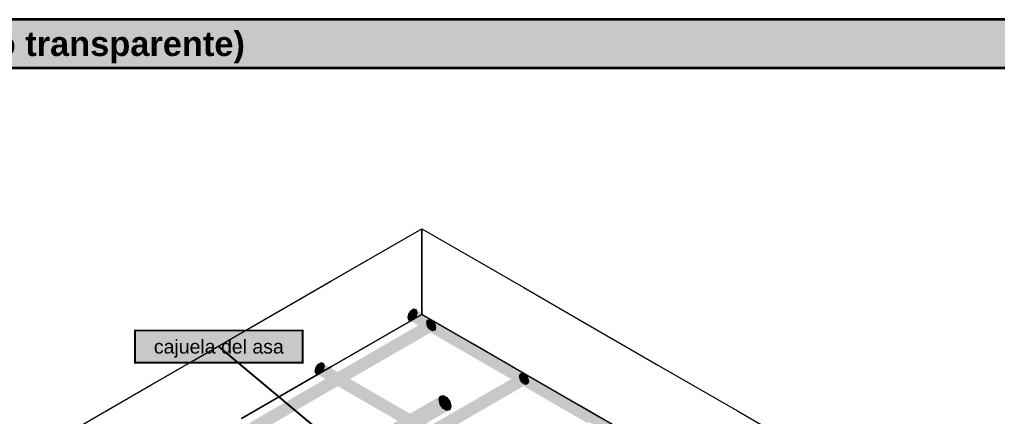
# Model space of a CAD drawing. Header units: metres. Extents: x 0 to 8.41, y 0 to 5.94.
# Drawn here: x 5.545 to 7.369, y 2.63 to 3.37 of the extents above; entities that cross this region are included whole.
import ezdxf
from ezdxf.enums import TextEntityAlignment as Align

# ---------------------------------------------------------------- set-up
doc = ezdxf.new("R2010")
doc.units = ezdxf.units.M
doc.header["$LTSCALE"] = 0.25
for name, color, linetype, lineweight in [('ISO-3D', 7, 'CONTINUOUS', 13), ('ISO-3D-ARISTAS', 250, 'CONTINUOUS', 13), ('PANEL-FONDO', 5, 'CONTINUOUS', 13), ('TITULOS', 160, 'CONTINUOUS', 35)]:
    doc.layers.add(name, color=color, linetype=linetype, lineweight=lineweight)
doc.layers.add('LLAMADAS-NUM', color=30, linetype='CONTINUOUS', lineweight=25, true_color=0xc05014)
doc.layers.add('PANEL', color=5, linetype='CONTINUOUS', lineweight=35, true_color=0x1f4e79)
doc.styles.get("Standard").update_dxf_attribs({"font": 'arial.ttf'})
doc.styles.add('TITULOS', font='arialbd.ttf')

msp = doc.modelspace()

# ---------------------------------------------------------------- linework, layer by layer
at = {"layer": 'ISO-3D', "true_color": 0x643f2a}
for points in [[(6.2777, 2.8191), (6.2802, 2.8296), (6.2751, 2.8266)], [(6.2777, 2.8191), (6.2844, 2.8285), (6.2802, 2.8296)], [(6.2777, 2.8191), (6.2859, 2.8238), (6.2844, 2.8285)], [(6.2777, 2.8191), (6.271, 2.8208), (6.2694, 2.8143)], [(6.2777, 2.8191), (6.2694, 2.8143), (6.271, 2.8096)], [(6.2777, 2.8191), (6.2751, 2.8266), (6.271, 2.8208)], [(6.2777, 2.8191), (6.271, 2.8096), (6.2751, 2.8085)], [(6.2777, 2.8191), (6.2751, 2.8085), (6.2802, 2.8115)], [(6.2777, 2.8191), (6.2844, 2.8173), (6.2859, 2.8238)], [(6.2777, 2.8191), (6.2802, 2.8115), (6.2844, 2.8173)], [(6.1045, 2.7191), (6.0978, 2.7208), (6.0962, 2.7143)], [(6.1045, 2.7191), (6.0962, 2.7143), (6.0978, 2.7096)], [(6.1045, 2.7191), (6.1019, 2.7266), (6.0978, 2.7208)], [(6.1045, 2.7191), (6.0978, 2.7096), (6.1019, 2.7085)], [(6.1045, 2.7191), (6.107, 2.7296), (6.1019, 2.7266)], [(6.1045, 2.7191), (6.1019, 2.7085), (6.107, 2.7115)], [(6.1045, 2.7191), (6.1111, 2.7285), (6.107, 2.7296)], [(6.1045, 2.7191), (6.1127, 2.7238), (6.1111, 2.7285)], [(6.1045, 2.7191), (6.1111, 2.7173), (6.1127, 2.7238)], [(6.1045, 2.7191), (6.107, 2.7115), (6.1111, 2.7173)]]:
    msp.add_solid(points, dxfattribs=at)
at = {"layer": 'ISO-3D', "true_color": 0x7c4f34}
for points in [[(6.3628, 2.7819), (6.3577, 2.7789), (6.2802, 2.8296), (6.2751, 2.8266)], [(6.3098, 2.8105), (6.3149, 2.8076), (6.2272, 2.7628), (6.2323, 2.7599)], [(6.3577, 2.7608), (6.3628, 2.7638), (6.2751, 2.8085), (6.2802, 2.8115)], [(6.3149, 2.7895), (6.3098, 2.7924), (6.2323, 2.7418), (6.2272, 2.7447)], [(6.4454, 2.7342), (6.4403, 2.7313), (6.3628, 2.7819), (6.3577, 2.7789)], [(6.2272, 2.7628), (6.2323, 2.7599), (6.1446, 2.7151), (6.1497, 2.7122)], [(6.4403, 2.7131), (6.4454, 2.7161), (6.3577, 2.7608), (6.3628, 2.7638)], [(6.2323, 2.7418), (6.2272, 2.7447), (6.1497, 2.6941), (6.1446, 2.697)], [(6.1896, 2.6819), (6.1845, 2.6789), (6.107, 2.7296), (6.1019, 2.7266)], [(6.528, 2.6865), (6.5229, 2.6836), (6.4454, 2.7342), (6.4403, 2.7313)], [(6.1446, 2.7151), (6.1497, 2.7122), (6.062, 2.6675), (6.0671, 2.6645)], [(6.1845, 2.6608), (6.1896, 2.6638), (6.1019, 2.7085), (6.107, 2.7115)], [(6.483, 2.7105), (6.4881, 2.7076), (6.4004, 2.6628), (6.4055, 2.6599)], [(6.5229, 2.6654), (6.528, 2.6684), (6.4403, 2.7131), (6.4454, 2.7161)], [(6.1497, 2.6941), (6.1446, 2.697), (6.0671, 2.6464), (6.062, 2.6493)], [(6.2722, 2.6342), (6.2671, 2.6313), (6.1896, 2.6819), (6.1845, 2.6789)], [(6.4881, 2.6895), (6.483, 2.6924), (6.4055, 2.6418), (6.4004, 2.6447)], [(6.6107, 2.6388), (6.6056, 2.6359), (6.528, 2.6865), (6.5229, 2.6836)], [(6.062, 2.6675), (6.0671, 2.6645), (5.9793, 2.6198), (5.9844, 2.6168)], [(6.2671, 2.6131), (6.2722, 2.6161), (6.1845, 2.6608), (6.1896, 2.6638)], [(6.6056, 2.6178), (6.6107, 2.6207), (6.5229, 2.6654), (6.528, 2.6684)], [(6.0671, 2.6464), (6.062, 2.6493), (5.9844, 2.5987), (5.9793, 2.6016)], [(6.4004, 2.6628), (6.4055, 2.6599), (6.3178, 2.6151), (6.3229, 2.6122)], [(6.3548, 2.5865), (6.3497, 2.5836), (6.2722, 2.6342), (6.2671, 2.6313)], [(6.4055, 2.6418), (6.4004, 2.6447), (6.3229, 2.5941), (6.3178, 2.597)], [(6.6933, 2.5911), (6.6882, 2.5882), (6.6107, 2.6388), (6.6056, 2.6359)]]:
    msp.add_solid(points, dxfattribs=at)
at = {"layer": 'ISO-3D', "true_color": 0x603d28}
for points in [[(6.367, 2.7808), (6.3628, 2.7819), (6.2844, 2.8285), (6.2802, 2.8296)], [(6.3685, 2.7761), (6.367, 2.7808), (6.2859, 2.8238), (6.2844, 2.8285)], [(6.352, 2.7666), (6.3536, 2.7619), (6.2694, 2.8143), (6.271, 2.8096)], [(6.3536, 2.7619), (6.3577, 2.7608), (6.271, 2.8096), (6.2751, 2.8085)], [(6.4496, 2.7331), (6.4454, 2.7342), (6.367, 2.7808), (6.3628, 2.7819)], [(6.4511, 2.7284), (6.4496, 2.7331), (6.3685, 2.7761), (6.367, 2.7808)], [(6.4346, 2.7189), (6.4362, 2.7142), (6.352, 2.7666), (6.3536, 2.7619)], [(6.4362, 2.7142), (6.4403, 2.7131), (6.3536, 2.7619), (6.3577, 2.7608)], [(6.1938, 2.6808), (6.1896, 2.6819), (6.1111, 2.7285), (6.107, 2.7296)], [(6.1953, 2.6761), (6.1938, 2.6808), (6.1127, 2.7238), (6.1111, 2.7285)], [(6.5172, 2.6712), (6.5188, 2.6665), (6.4346, 2.7189), (6.4362, 2.7142)], [(6.5322, 2.6854), (6.528, 2.6865), (6.4496, 2.7331), (6.4454, 2.7342)], [(6.5337, 2.6807), (6.5322, 2.6854), (6.4511, 2.7284), (6.4496, 2.7331)], [(6.1788, 2.6666), (6.1804, 2.6619), (6.0962, 2.7143), (6.0978, 2.7096)], [(6.1804, 2.6619), (6.1845, 2.6608), (6.0978, 2.7096), (6.1019, 2.7085)], [(6.5188, 2.6665), (6.5229, 2.6654), (6.4362, 2.7142), (6.4403, 2.7131)], [(6.2764, 2.6331), (6.2722, 2.6342), (6.1938, 2.6808), (6.1896, 2.6819)], [(6.6148, 2.6377), (6.6107, 2.6388), (6.5322, 2.6854), (6.528, 2.6865)], [(6.6164, 2.633), (6.6148, 2.6377), (6.5337, 2.6807), (6.5322, 2.6854)], [(6.2614, 2.6189), (6.263, 2.6142), (6.1788, 2.6666), (6.1804, 2.6619)], [(6.2779, 2.6284), (6.2764, 2.6331), (6.1953, 2.6761), (6.1938, 2.6808)], [(6.5999, 2.6235), (6.6014, 2.6188), (6.5172, 2.6712), (6.5188, 2.6665)], [(6.6014, 2.6188), (6.6056, 2.6178), (6.5188, 2.6665), (6.5229, 2.6654)], [(6.263, 2.6142), (6.2671, 2.6131), (6.1804, 2.6619), (6.1845, 2.6608)], [(6.359, 2.5854), (6.3548, 2.5865), (6.2764, 2.6331), (6.2722, 2.6342)], [(6.3605, 2.5807), (6.359, 2.5854), (6.2779, 2.6284), (6.2764, 2.6331)], [(6.6974, 2.59), (6.6933, 2.5911), (6.6148, 2.6377), (6.6107, 2.6388)], [(6.699, 2.5854), (6.6974, 2.59), (6.6164, 2.633), (6.6148, 2.6377)]]:
    msp.add_solid(points, dxfattribs=at)
at = {"layer": 'ISO-3D', "true_color": 0x553624}
for points in [[(6.3041, 2.8048), (6.3056, 2.8095), (6.2215, 2.7571), (6.223, 2.7618)], [(6.3206, 2.7952), (6.319, 2.7905), (6.238, 2.7475), (6.2364, 2.7429)], [(6.2215, 2.7571), (6.223, 2.7618), (6.1389, 2.7094), (6.1404, 2.7141)], [(6.238, 2.7475), (6.2364, 2.7429), (6.1554, 2.6999), (6.1538, 2.6952)], [(6.1389, 2.7094), (6.1404, 2.7141), (6.0563, 2.6617), (6.0578, 2.6664)], [(6.1554, 2.6999), (6.1538, 2.6952), (6.0728, 2.6522), (6.0712, 2.6475)], [(6.4773, 2.7048), (6.4789, 2.7095), (6.3947, 2.6571), (6.3962, 2.6618)], [(6.4938, 2.6952), (6.4922, 2.6905), (6.4112, 2.6475), (6.4096, 2.6429)], [(6.0563, 2.6617), (6.0578, 2.6664), (5.9736, 2.614), (5.9752, 2.6187)], [(6.0728, 2.6522), (6.0712, 2.6475), (5.9901, 2.6045), (5.9886, 2.5998)], [(6.3947, 2.6571), (6.3962, 2.6618), (6.3121, 2.6094), (6.3136, 2.6141)], [(6.4112, 2.6475), (6.4096, 2.6429), (6.3286, 2.5999), (6.327, 2.5952)]]:
    msp.add_solid(points, dxfattribs=at)
at = {"layer": 'ISO-3D', "true_color": 0x67422b}
for points in [[(6.3056, 2.8095), (6.3098, 2.8105), (6.223, 2.7618), (6.2272, 2.7628)], [(6.319, 2.7905), (6.3149, 2.7895), (6.2364, 2.7429), (6.2323, 2.7418)], [(6.223, 2.7618), (6.2272, 2.7628), (6.1404, 2.7141), (6.1446, 2.7151)], [(6.2364, 2.7429), (6.2323, 2.7418), (6.1538, 2.6952), (6.1497, 2.6941)], [(6.1404, 2.7141), (6.1446, 2.7151), (6.0578, 2.6664), (6.062, 2.6675)], [(6.4789, 2.7095), (6.483, 2.7105), (6.3962, 2.6618), (6.4004, 2.6628)], [(6.1538, 2.6952), (6.1497, 2.6941), (6.0712, 2.6475), (6.0671, 2.6464)], [(6.4922, 2.6905), (6.4881, 2.6895), (6.4096, 2.6429), (6.4055, 2.6418)], [(6.0578, 2.6664), (6.062, 2.6675), (5.9752, 2.6187), (5.9793, 2.6198)], [(6.0712, 2.6475), (6.0671, 2.6464), (5.9886, 2.5998), (5.9844, 2.5987)], [(6.3962, 2.6618), (6.4004, 2.6628), (6.3136, 2.6141), (6.3178, 2.6151)], [(6.4096, 2.6429), (6.4055, 2.6418), (6.327, 2.5952), (6.3229, 2.5941)]]:
    msp.add_solid(points, dxfattribs=at)
at = {"layer": 'ISO-3D', "true_color": 0x7b4f34}
for points in [[(6.3536, 2.7731), (6.352, 2.7666), (6.271, 2.8208), (6.2694, 2.8143)], [(6.367, 2.7696), (6.3685, 2.7761), (6.2844, 2.8173), (6.2859, 2.8238)], [(6.4362, 2.7254), (6.4346, 2.7189), (6.3536, 2.7731), (6.352, 2.7666)], [(6.4496, 2.7219), (6.4511, 2.7284), (6.367, 2.7696), (6.3685, 2.7761)], [(6.1804, 2.6731), (6.1788, 2.6666), (6.0978, 2.7208), (6.0962, 2.7143)], [(6.1938, 2.6696), (6.1953, 2.6761), (6.1111, 2.7173), (6.1127, 2.7238)], [(6.5188, 2.6777), (6.5172, 2.6712), (6.4362, 2.7254), (6.4346, 2.7189)], [(6.5322, 2.6742), (6.5337, 2.6807), (6.4496, 2.7219), (6.4511, 2.7284)], [(6.263, 2.6254), (6.2614, 2.6189), (6.1804, 2.6731), (6.1788, 2.6666)], [(6.2764, 2.6219), (6.2779, 2.6284), (6.1938, 2.6696), (6.1953, 2.6761)], [(6.6014, 2.63), (6.5999, 2.6235), (6.5188, 2.6777), (6.5172, 2.6712)], [(6.6148, 2.6265), (6.6164, 2.633), (6.5322, 2.6742), (6.5337, 2.6807)], [(6.684, 2.5823), (6.6825, 2.5758), (6.6014, 2.63), (6.5999, 2.6235)], [(6.6974, 2.5788), (6.699, 2.5854), (6.6148, 2.6265), (6.6164, 2.633)]]:
    msp.add_solid(points, dxfattribs=at)
at = {"layer": 'ISO-3D', "true_color": 0x865538}
for points in [[(6.3577, 2.7789), (6.3536, 2.7731), (6.2751, 2.8266), (6.271, 2.8208)], [(6.3628, 2.7638), (6.367, 2.7696), (6.2802, 2.8115), (6.2844, 2.8173)], [(6.4403, 2.7313), (6.4362, 2.7254), (6.3577, 2.7789), (6.3536, 2.7731)], [(6.4454, 2.7161), (6.4496, 2.7219), (6.3628, 2.7638), (6.367, 2.7696)], [(6.1845, 2.6789), (6.1804, 2.6731), (6.1019, 2.7266), (6.0978, 2.7208)], [(6.5229, 2.6836), (6.5188, 2.6777), (6.4403, 2.7313), (6.4362, 2.7254)], [(6.528, 2.6684), (6.5322, 2.6742), (6.4454, 2.7161), (6.4496, 2.7219)], [(6.1896, 2.6638), (6.1938, 2.6696), (6.107, 2.7115), (6.1111, 2.7173)], [(6.6056, 2.6359), (6.6014, 2.63), (6.5229, 2.6836), (6.5188, 2.6777)], [(6.2671, 2.6313), (6.263, 2.6254), (6.1845, 2.6789), (6.1804, 2.6731)], [(6.2722, 2.6161), (6.2764, 2.6219), (6.1896, 2.6638), (6.1938, 2.6696)], [(6.6107, 2.6207), (6.6148, 2.6265), (6.528, 2.6684), (6.5322, 2.6742)], [(6.3497, 2.5836), (6.3456, 2.5777), (6.2671, 2.6313), (6.263, 2.6254)], [(6.6882, 2.5882), (6.684, 2.5823), (6.6056, 2.6359), (6.6014, 2.63)]]:
    msp.add_solid(points, dxfattribs=at)
at = {"layer": 'ISO-3D', "true_color": 0x6f472f}
for points in [[(6.3123, 2.8), (6.3041, 2.8048), (6.3056, 2.8095)], [(6.3123, 2.8), (6.3056, 2.8095), (6.3098, 2.8105)], [(6.3123, 2.8), (6.3098, 2.8105), (6.3149, 2.8076)], [(6.3123, 2.8), (6.3056, 2.7983), (6.3041, 2.8048)], [(6.3123, 2.8), (6.3098, 2.7924), (6.3056, 2.7983)], [(6.3123, 2.8), (6.3149, 2.7895), (6.3098, 2.7924)], [(6.3123, 2.8), (6.3149, 2.8076), (6.319, 2.8017)], [(6.3123, 2.8), (6.319, 2.8017), (6.3206, 2.7952)], [(6.3123, 2.8), (6.319, 2.7905), (6.3149, 2.7895)], [(6.3123, 2.8), (6.3206, 2.7952), (6.319, 2.7905)], [(6.4855, 2.7), (6.4773, 2.7048), (6.4789, 2.7095)], [(6.4855, 2.7), (6.4789, 2.6983), (6.4773, 2.7048)], [(6.4855, 2.7), (6.4789, 2.7095), (6.483, 2.7105)], [(6.4855, 2.7), (6.483, 2.6924), (6.4789, 2.6983)], [(6.4855, 2.7), (6.483, 2.7105), (6.4881, 2.7076)], [(6.4855, 2.7), (6.4881, 2.6895), (6.483, 2.6924)], [(6.4855, 2.7), (6.4881, 2.7076), (6.4922, 2.7017)], [(6.4855, 2.7), (6.4922, 2.7017), (6.4938, 2.6952)], [(6.4855, 2.7), (6.4922, 2.6905), (6.4881, 2.6895)], [(6.4855, 2.7), (6.4938, 2.6952), (6.4922, 2.6905)]]:
    msp.add_solid(points, dxfattribs=at)
at = {"layer": 'ISO-3D', "true_color": 0x70472f}
for points in [[(6.3056, 2.7983), (6.3041, 2.8048), (6.223, 2.7506), (6.2215, 2.7571)], [(6.319, 2.8017), (6.3206, 2.7952), (6.2364, 2.7541), (6.238, 2.7475)], [(6.223, 2.7506), (6.2215, 2.7571), (6.1404, 2.7029), (6.1389, 2.7094)], [(6.2364, 2.7541), (6.238, 2.7475), (6.1538, 2.7064), (6.1554, 2.6999)], [(6.1404, 2.7029), (6.1389, 2.7094), (6.0578, 2.6552), (6.0563, 2.6617)], [(6.1538, 2.7064), (6.1554, 2.6999), (6.0712, 2.6587), (6.0728, 2.6522)], [(6.4789, 2.6983), (6.4773, 2.7048), (6.3962, 2.6506), (6.3947, 2.6571)], [(6.4922, 2.7017), (6.4938, 2.6952), (6.4096, 2.6541), (6.4112, 2.6475)], [(6.0578, 2.6552), (6.0563, 2.6617), (5.9752, 2.6075), (5.9736, 2.614)], [(6.0712, 2.6587), (6.0728, 2.6522), (5.9886, 2.611), (5.9901, 2.6045)], [(6.3962, 2.6506), (6.3947, 2.6571), (6.3136, 2.6029), (6.3121, 2.6094)], [(6.4096, 2.6541), (6.4112, 2.6475), (6.327, 2.6064), (6.3286, 2.5999)]]:
    msp.add_solid(points, dxfattribs=at)
at = {"layer": 'ISO-3D', "true_color": 0x7f5135}
for points in [[(6.3098, 2.7924), (6.3056, 2.7983), (6.2272, 2.7447), (6.223, 2.7506)], [(6.3149, 2.8076), (6.319, 2.8017), (6.2323, 2.7599), (6.2364, 2.7541)], [(6.2323, 2.7599), (6.2364, 2.7541), (6.1497, 2.7122), (6.1538, 2.7064)], [(6.2272, 2.7447), (6.223, 2.7506), (6.1446, 2.697), (6.1404, 2.7029)], [(6.1446, 2.697), (6.1404, 2.7029), (6.062, 2.6493), (6.0578, 2.6552)], [(6.1497, 2.7122), (6.1538, 2.7064), (6.0671, 2.6645), (6.0712, 2.6587)], [(6.4881, 2.7076), (6.4922, 2.7017), (6.4055, 2.6599), (6.4096, 2.6541)], [(6.483, 2.6924), (6.4789, 2.6983), (6.4004, 2.6447), (6.3962, 2.6506)], [(6.0671, 2.6645), (6.0712, 2.6587), (5.9844, 2.6168), (5.9886, 2.611)], [(6.062, 2.6493), (6.0578, 2.6552), (5.9793, 2.6016), (5.9752, 2.6075)], [(6.4004, 2.6447), (6.3962, 2.6506), (6.3178, 2.597), (6.3136, 2.6029)], [(6.4055, 2.6599), (6.4096, 2.6541), (6.3229, 2.6122), (6.327, 2.6064)]]:
    msp.add_solid(points, dxfattribs=at)
at = {"layer": 'ISO-3D', "true_color": 0x4f4d49}
for points in [[(6.3273, 2.6614), (6.3294, 2.6676), (6.2407, 2.6114), (6.2428, 2.6176)], [(6.3493, 2.6487), (6.3472, 2.6424), (6.2627, 2.5987), (6.2606, 2.5924)]]:
    msp.add_solid(points, dxfattribs=at)
at = {"layer": 'ISO-3D', "true_color": 0x605d58}
for points in [[(6.3294, 2.6676), (6.3349, 2.669), (6.2428, 2.6176), (6.2483, 2.619)], [(6.3472, 2.6424), (6.3417, 2.641), (6.2606, 2.5924), (6.2551, 2.591)]]:
    msp.add_solid(points, dxfattribs=at)
at = {"layer": 'ISO-3D', "true_color": 0x736f6a}
for points in [[(6.3349, 2.669), (6.3417, 2.6651), (6.2483, 2.619), (6.2551, 2.6151)], [(6.3417, 2.641), (6.3349, 2.6449), (6.2551, 2.591), (6.2483, 2.5949)]]:
    msp.add_solid(points, dxfattribs=at)
at = {"layer": 'ISO-3D', "true_color": 0x76726d}
for points in [[(6.3417, 2.6651), (6.3472, 2.6573), (6.2551, 2.6151), (6.2606, 2.6073)], [(6.3349, 2.6449), (6.3294, 2.6527), (6.2483, 2.5949), (6.2428, 2.6027)]]:
    msp.add_solid(points, dxfattribs=at)
at = {"layer": 'ISO-3D', "true_color": 0x67645f}
for points in [[(6.3383, 2.655), (6.3273, 2.6614), (6.3294, 2.6676)], [(6.3383, 2.655), (6.3294, 2.6676), (6.3349, 2.669)], [(6.3383, 2.655), (6.3349, 2.669), (6.3417, 2.6651)], [(6.3383, 2.655), (6.3417, 2.6651), (6.3472, 2.6573)], [(6.3383, 2.655), (6.3294, 2.6527), (6.3273, 2.6614)], [(6.3383, 2.655), (6.3349, 2.6449), (6.3294, 2.6527)], [(6.3383, 2.655), (6.3417, 2.641), (6.3349, 2.6449)], [(6.3383, 2.655), (6.3472, 2.6573), (6.3493, 2.6487)], [(6.3383, 2.655), (6.3472, 2.6424), (6.3417, 2.641)], [(6.3383, 2.655), (6.3493, 2.6487), (6.3472, 2.6424)]]:
    msp.add_solid(points, dxfattribs=at)
at = {"layer": 'ISO-3D', "true_color": 0x686560}
for points in [[(6.3294, 2.6527), (6.3273, 2.6614), (6.2428, 2.6027), (6.2407, 2.6114)], [(6.3472, 2.6573), (6.3493, 2.6487), (6.2606, 2.6073), (6.2627, 2.5987)]]:
    msp.add_solid(points, dxfattribs=at)
at = {"layer": 'ISO-3D-ARISTAS', "color": 250}
for p, q in [((6.1267, 2.8829), (6.295, 2.98)), ((6.1535, 2.8983), (6.295, 2.98)), ((6.295, 2.92), (6.295, 2.98)), ((6.295, 2.98), (6.3903, 2.925)), ((6.295, 2.98), (6.295, 2.92)), ((6.295, 2.98), (6.3903, 2.925)), ((6.295, 2.82), (6.295, 2.92)), ((6.295, 2.92), (6.295, 2.82)), ((6.3903, 2.925), (6.4855, 2.87)), ((6.3903, 2.925), (6.4855, 2.87)), ((5.9585, 2.7857), (6.1267, 2.8829)), ((6.0121, 2.8167), (6.1535, 2.8983)), ((6.4855, 2.87), (6.5894, 2.81)), ((6.4855, 2.87), (6.5894, 2.81)), ((6.2802, 2.8296), (6.2751, 2.8266)), ((6.2751, 2.8266), (6.2802, 2.8296)), ((6.2844, 2.8285), (6.2802, 2.8296)), ((6.2802, 2.8296), (6.2844, 2.8285)), ((6.2859, 2.8238), (6.2844, 2.8285)), ((6.2844, 2.8285), (6.2859, 2.8238)), ((5.8706, 2.735), (6.0121, 2.8167)), ((6.295, 2.82), (6.1267, 2.7229)), ((6.1267, 2.7229), (6.295, 2.82)), ((6.271, 2.8208), (6.2694, 2.8143)), ((6.2694, 2.8143), (6.271, 2.8208)), ((6.2694, 2.8143), (6.271, 2.8096)), ((6.271, 2.8096), (6.2694, 2.8143)), ((6.2751, 2.8266), (6.271, 2.8208)), ((6.271, 2.8208), (6.2751, 2.8266)), ((6.271, 2.8096), (6.2751, 2.8085)), ((6.2751, 2.8085), (6.271, 2.8096)), ((6.2751, 2.8085), (6.2802, 2.8115)), ((6.2802, 2.8115), (6.2751, 2.8085)), ((6.2802, 2.8115), (6.2844, 2.8173)), ((6.2844, 2.8173), (6.2802, 2.8115)), ((6.2844, 2.8173), (6.2859, 2.8238)), ((6.2859, 2.8238), (6.2844, 2.8173)), ((6.3903, 2.765), (6.295, 2.82)), ((6.295, 2.82), (6.4633, 2.7229)), ((6.3041, 2.8048), (6.3056, 2.8095)), ((6.3041, 2.8048), (6.3056, 2.8095)), ((6.3056, 2.8095), (6.3098, 2.8105)), ((6.3056, 2.8095), (6.3098, 2.8105)), ((6.3098, 2.8105), (6.3149, 2.8076)), ((6.3098, 2.8105), (6.3149, 2.8076)), ((6.5894, 2.81), (6.7367, 2.725)), ((6.5894, 2.81), (6.7367, 2.725)), ((6.3056, 2.7983), (6.3041, 2.8048)), ((6.3056, 2.7983), (6.3041, 2.8048)), ((6.3098, 2.7924), (6.3056, 2.7983)), ((6.3098, 2.7924), (6.3056, 2.7983)), ((6.3149, 2.7895), (6.3098, 2.7924)), ((6.3149, 2.7895), (6.3098, 2.7924)), ((6.3149, 2.8076), (6.319, 2.8017)), ((6.3149, 2.8076), (6.319, 2.8017)), ((6.319, 2.8017), (6.3206, 2.7952)), ((6.319, 2.8017), (6.3206, 2.7952)), ((6.3206, 2.7952), (6.319, 2.7905)), ((6.3206, 2.7952), (6.319, 2.7905)), ((5.7902, 2.6886), (5.9585, 2.7857)), ((6.319, 2.7905), (6.3149, 2.7895)), ((6.319, 2.7905), (6.3149, 2.7895)), ((6.4855, 2.71), (6.3903, 2.765)), ((5.7061, 2.64), (5.8706, 2.735)), ((6.1267, 2.7229), (5.9585, 2.6257)), ((5.9585, 2.6257), (6.1267, 2.7229)), ((6.0978, 2.7208), (6.0962, 2.7143)), ((6.0962, 2.7143), (6.0978, 2.7208)), ((6.1019, 2.7266), (6.0978, 2.7208)), ((6.0978, 2.7208), (6.1019, 2.7266)), ((6.107, 2.7296), (6.1019, 2.7266)), ((6.1019, 2.7266), (6.107, 2.7296)), ((6.1111, 2.7285), (6.107, 2.7296)), ((6.107, 2.7296), (6.1111, 2.7285)), ((6.1127, 2.7238), (6.1111, 2.7285)), ((6.1111, 2.7285), (6.1127, 2.7238)), ((6.1111, 2.7173), (6.1127, 2.7238)), ((6.1127, 2.7238), (6.1111, 2.7173)), ((6.4633, 2.7229), (6.6315, 2.6257)), ((6.7367, 2.725), (6.8839, 2.64)), ((6.7367, 2.725), (6.8839, 2.64)), ((6.0962, 2.7143), (6.0978, 2.7096)), ((6.0978, 2.7096), (6.0962, 2.7143)), ((6.0978, 2.7096), (6.1019, 2.7085)), ((6.1019, 2.7085), (6.0978, 2.7096)), ((6.1019, 2.7085), (6.107, 2.7115)), ((6.107, 2.7115), (6.1019, 2.7085)), ((6.107, 2.7115), (6.1111, 2.7173)), ((6.1111, 2.7173), (6.107, 2.7115)), ((6.4773, 2.7048), (6.4789, 2.7095)), ((6.4773, 2.7048), (6.4789, 2.7095)), ((6.4789, 2.6983), (6.4773, 2.7048)), ((6.4789, 2.6983), (6.4773, 2.7048)), ((6.4789, 2.7095), (6.483, 2.7105)), ((6.4789, 2.7095), (6.483, 2.7105)), ((6.483, 2.7105), (6.4881, 2.7076)), ((6.483, 2.7105), (6.4881, 2.7076)), ((6.5894, 2.65), (6.4855, 2.71)), ((6.4881, 2.7076), (6.4922, 2.7017)), ((6.4881, 2.7076), (6.4922, 2.7017)), ((6.4922, 2.7017), (6.4938, 2.6952)), ((6.4922, 2.7017), (6.4938, 2.6952)), ((5.622, 2.5914), (5.7902, 2.6886)), ((6.483, 2.6924), (6.4789, 2.6983)), ((6.483, 2.6924), (6.4789, 2.6983)), ((6.4881, 2.6895), (6.483, 2.6924)), ((6.4881, 2.6895), (6.483, 2.6924)), ((6.4922, 2.6905), (6.4881, 2.6895)), ((6.4922, 2.6905), (6.4881, 2.6895)), ((6.4938, 2.6952), (6.4922, 2.6905)), ((6.4938, 2.6952), (6.4922, 2.6905)), ((6.3273, 2.6614), (6.3294, 2.6676)), ((6.3273, 2.6614), (6.3294, 2.6676)), ((6.3294, 2.6676), (6.3349, 2.669)), ((6.3294, 2.6676), (6.3349, 2.669)), ((6.3349, 2.669), (6.3417, 2.6651)), ((6.3349, 2.669), (6.3417, 2.6651)), ((6.3417, 2.6651), (6.3472, 2.6573)), ((6.3417, 2.6651), (6.3472, 2.6573)), ((6.3294, 2.6527), (6.3273, 2.6614)), ((6.3294, 2.6527), (6.3273, 2.6614)), ((6.3349, 2.6449), (6.3294, 2.6527)), ((6.3349, 2.6449), (6.3294, 2.6527)), ((6.3417, 2.641), (6.3349, 2.6449)), ((6.3417, 2.641), (6.3349, 2.6449)), ((6.3472, 2.6573), (6.3493, 2.6487)), ((6.3472, 2.6573), (6.3493, 2.6487)), ((6.3493, 2.6487), (6.3472, 2.6424)), ((6.3493, 2.6487), (6.3472, 2.6424)), ((6.7367, 2.565), (6.5894, 2.65)), ((5.5416, 2.545), (5.7061, 2.64)), ((6.3472, 2.6424), (6.3417, 2.641)), ((6.3472, 2.6424), (6.3417, 2.641)), ((6.8839, 2.64), (7.0311, 2.555)), ((6.8839, 2.64), (7.0311, 2.555))]:
    msp.add_line(p, q, dxfattribs=at)
at = {"layer": 'LLAMADAS-NUM'}
msp.add_line((6.1564, 2.56), (5.9164, 2.76), dxfattribs=at)
at = {"layer": 'LLAMADAS-NUM', "const_width": 0.0035}
msp.add_lwpolyline([(5.7602, 2.73), (6.0727, 2.73), (6.0727, 2.79), (5.7602, 2.79)], close=True, dxfattribs=at)
at = {"layer": 'LLAMADAS-NUM', "true_color": 0xffffff}
msp.add_solid([(5.7602, 2.73), (6.0727, 2.73), (5.7602, 2.79), (6.0727, 2.79)], dxfattribs=at)
at = {"layer": 'PANEL'}
msp.add_line((4.3, 3.28), (8.29, 3.28), dxfattribs=at)
msp.add_lwpolyline([(4.3, 1.16), (8.29, 1.16), (8.29, 3.37), (4.3, 3.37)], close=True, dxfattribs=at)
at = {"layer": 'PANEL-FONDO', "true_color": 0xebf1f8}
msp.add_solid([(4.3, 3.28), (8.29, 3.28), (4.3, 3.37), (8.29, 3.37)], dxfattribs=at)

# ---------------------------------------------------------------- texts
at = {"layer": 'LLAMADAS-NUM'}
msp.add_text('cajuela del asa', height=0.026, dxfattribs=at).set_placement((5.9164, 2.76), align=Align.MIDDLE_CENTER)
at = {"layer": 'TITULOS', "style": 'TITULOS'}
msp.add_text('4. TAPA: ARMADO INTERIOR (concreto transparente)', height=0.0459, dxfattribs=at).set_placement((4.33, 3.325), align=Align.MIDDLE_LEFT)

doc.saveas('drawing.dxf')
